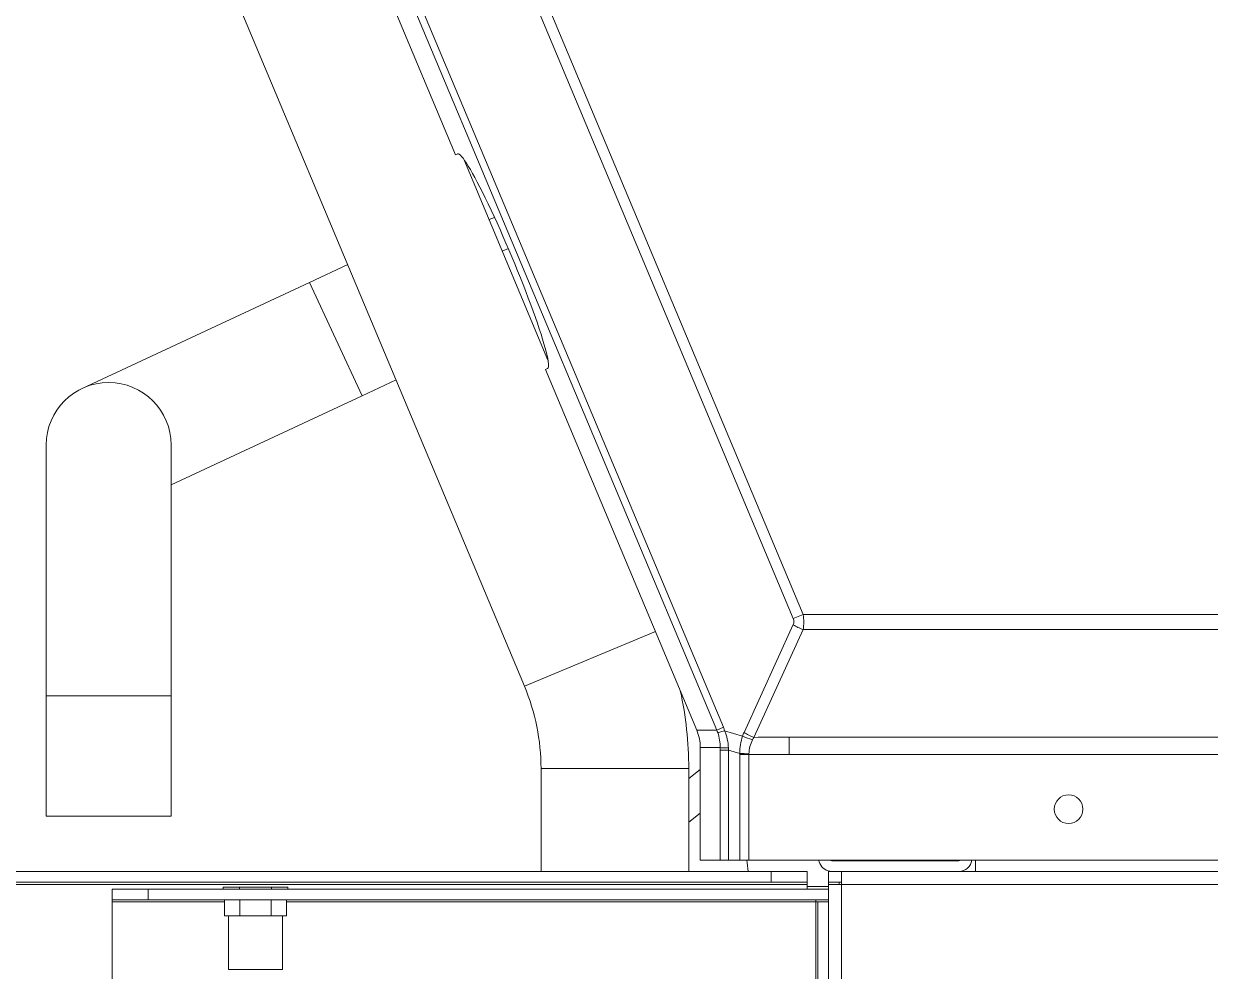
# Model space of a CAD drawing. Header units: millimetres. Extents: x 113490 to 142599, y -20467 to 115.
# Drawn here: x 126171.6 to 126502.8, y -7330.2 to -7065.8 of the extents above; entities that cross this region are included whole.
import ezdxf

# ---------------------------------------------------------------- set-up
doc = ezdxf.new("R2010")
doc.units = ezdxf.units.MM
doc.layers.add('DV1_0', color=7, linetype='Continuous')

msp = doc.modelspace()

# ---------------------------------------------------------------- linework, layer by layer
at = {"layer": 'DV1_0', "color": 7, "linetype": 'Continuous', "lineweight": 20}
for p, q in [((125939.26, -6242.4), (126366.88, -7262.15)), ((125939.26, -6247.54), (126365.05, -7262.92)), ((125974.4, -6249.35), (126386.37, -7231.81)), ((125977.16, -6248.19), (126389.14, -7230.65)), ((126251.33, -7137.97), (126266.08, -7169.6)), ((126389.14, -7230.65), (126386.37, -7231.81)), ((126677.38, -7230.65), (126389.14, -7230.65)), ((126386.38, -7233.5), (126372.65, -7263.58)), ((126389.15, -7234.88), (126375.42, -7264.95)), ((126677.38, -7234.88), (126389.15, -7234.88)), ((126311.35, -7250.69), (126347.9, -7235.37)), ((126177.81, -7253.37), (126212.71, -7253.37)), ((126365.05, -7262.92), (126359.46, -7262.92)), ((126366.88, -7262.15), (126365.05, -7262.92)), ((126372.27, -7264.58), (126367.23, -7263.09)), ((126366.02, -7267.82), (126360.44, -7267.82)), ((126691.06, -7264.86), (126385.27, -7264.86)), ((126385.27, -7264.86), (126385.27, -7269.74)), ((126366.01, -7268.49), (126366.01, -7299.18)), ((126368.31, -7268.49), (126366.01, -7268.49)), ((126368.31, -7268.49), (126368.31, -7299.18)), ((126371.47, -7269.43), (126368.31, -7268.49)), ((126373.99, -7269.77), (126371.46, -7269.77)), ((126371.46, -7269.77), (126371.46, -7299.18)), ((126373.99, -7269.77), (126373.99, -7299.18)), ((126692.53, -7269.74), (126385.27, -7269.74)), ((126315.97, -7273.65), (126357.23, -7273.65)), ((126390.26, -7305.97), (126100.77, -7305.97)), ((126390.26, -7306.61), (126396.26, -7306.61)), ((126399.86, -7305.97), (126666.66, -7305.97)), ((126399.86, -7305.97), (126399.86, -8175.37)), ((126227.6, -7310.87), (126196.26, -7310.87)), ((126392.66, -7310.87), (126244.92, -7310.87)), ((126392.66, -7310.87), (126392.66, -7394.67))]:
    msp.add_line(p, q, dxfattribs=at)
at = {"layer": 'DV1_0', "color": 7, "linetype": 'Continuous', "lineweight": 15}
for p, q in [((125939.26, -6260.87), (126292.14, -7102.39)), ((125954.3, -6399.23), (126311.35, -7250.69)), ((126292.14, -7102.39), (126292.71, -7102.13)), ((126317.92, -7159.68), (126294.42, -7103.63)), ((126302.99, -7119.84), (126301.48, -7120.47)), ((126305.16, -7129.25), (126306.85, -7128.54)), ((126262, -7133), (126251.33, -7137.97)), ((126251.33, -7137.97), (126187.89, -7167.55)), ((126317.26, -7162.29), (126317.82, -7162.02)), ((126266.08, -7169.6), (126275.5, -7165.21)), ((126317.26, -7162.29), (126359.46, -7262.92)), ((126212.71, -7194.49), (126266.08, -7169.6)), ((126177.81, -7183.37), (126177.81, -7253.37)), ((126212.71, -7253.37), (126212.71, -7183.37)), ((126177.81, -7253.37), (126177.81, -7286.97)), ((126212.71, -7286.97), (126212.71, -7253.37)), ((126360.44, -7299.18), (126360.44, -7267.82)), ((126315.97, -7273.65), (126315.97, -7302.37)), ((126357.23, -7302.37), (126357.23, -7273.65)), ((126360.44, -7273.88), (126357.23, -7276.45)), ((126177.81, -7286.97), (126212.71, -7286.97)), ((126357.23, -7288.64), (126360.44, -7286.07)), ((126360.44, -7299.18), (126366.01, -7299.18)), ((126366.01, -7299.18), (126368.31, -7299.18)), ((126368.31, -7299.18), (126371.46, -7299.18)), ((126371.46, -7299.18), (126373.99, -7299.18)), ((126692.53, -7299.18), (126373.99, -7299.18)), ((126393.84, -7300.16), (126393.43, -7299.18)), ((126432.66, -7299.37), (126397.16, -7299.37)), ((126408.21, -7299.18), (126408.21, -7299.37)), ((126413.24, -7299.18), (126413.24, -7299.37)), ((126423.29, -7299.18), (126423.29, -7299.37)), ((126428.31, -7299.18), (126428.31, -7299.37)), ((126437.26, -7299.18), (126437.26, -7302.37)), ((126380.26, -7302.37), (126095.68, -7302.37)), ((126380.26, -7305.37), (126380.26, -7302.37)), ((126380.26, -7302.37), (126390.26, -7302.37)), ((126390.26, -7302.37), (126390.26, -7305.37)), ((126396.26, -7302.37), (126396.26, -7305.37)), ((126396.26, -7302.37), (126399.86, -7302.37)), ((126399.86, -7305.97), (126399.86, -7302.37)), ((126399.86, -7302.37), (126666.66, -7302.37)), ((126380.26, -7305.37), (126099.96, -7305.37)), ((126196.26, -7310.27), (126196.26, -7307.27)), ((126196.26, -7307.27), (126206.26, -7307.27)), ((126396.26, -7307.27), (126206.26, -7307.27)), ((126206.26, -7307.27), (126206.26, -7310.27)), ((126227.26, -7307.27), (126227.26, -7306.77)), ((126227.26, -7306.77), (126231.76, -7306.77)), ((126231.76, -7307.27), (126231.76, -7306.77)), ((126231.76, -7306.77), (126240.76, -7306.77)), ((126240.76, -7307.27), (126240.76, -7306.77)), ((126240.76, -7306.77), (126245.26, -7306.77)), ((126245.26, -7307.27), (126245.26, -7306.77)), ((126390.26, -7305.37), (126380.26, -7305.37)), ((126390.26, -7305.97), (126390.26, -7305.37)), ((126390.26, -7307.27), (126390.26, -7305.97)), ((126396.26, -7305.37), (126396.26, -7305.97)), ((126396.26, -7305.37), (126399.26, -7305.37)), ((126396.26, -7305.37), (126399.86, -7305.37)), ((126396.26, -7305.97), (126399.86, -7305.97)), ((126396.26, -7305.97), (126396.26, -8175.37)), ((126399.86, -7305.37), (126399.26, -7305.37)), ((126399.26, -7305.37), (126399.26, -7305.97)), ((126196.26, -7310.87), (126196.26, -7310.27)), ((126206.26, -7310.27), (126196.26, -7310.27)), ((126196.26, -7394.67), (126196.26, -7310.87)), ((126396.26, -7310.27), (126206.26, -7310.27)), ((126227.6, -7310.27), (126227.6, -7314.77)), ((126231.93, -7310.27), (126231.93, -7314.77)), ((126240.59, -7310.27), (126240.59, -7314.77)), ((126244.92, -7310.27), (126244.92, -7314.77)), ((126392.66, -7310.27), (126392.66, -7310.87)), ((126393.26, -7310.87), (126392.66, -7310.87)), ((126393.26, -7310.87), (126393.26, -7394.67)), ((126396.26, -7310.87), (126393.26, -7310.87)), ((126227.6, -7314.77), (126229.77, -7314.77)), ((126228.76, -7314.77), (126228.76, -7329.77)), ((126229.77, -7314.77), (126231.93, -7314.77)), ((126231.93, -7314.77), (126236.26, -7314.77)), ((126236.26, -7314.77), (126240.59, -7314.77)), ((126240.59, -7314.77), (126242.76, -7314.77)), ((126242.76, -7314.77), (126244.92, -7314.77)), ((126243.76, -7329.77), (126243.76, -7314.77)), ((126228.76, -7329.77), (126243.76, -7329.77))]:
    msp.add_line(p, q, dxfattribs=at)
msp.add_circle((126463.26, -7284.99), 4, dxfattribs=at)
for centre, radius, start, end in [((126195.26, -7183.37), 17.45, 0, 180), ((126256.6, -7273.65), 59.37, 0, 22.75), ((126256.6, -7273.65), 100.63, 0, 12.4433), ((126347.66, -7267.85), 12.78, 0.0998, 22.6579), ((126324.63, -7306.61), 49.37, 4.9281, 8.657), ((126397.16, -7298.77), 3.6, 202.75, 270), ((126397.16, -7298.77), 0.6, 223.1029, 270), ((126432.66, -7298.77), 3.6, 270, 353.4607), ((126432.66, -7298.77), 0.6, 270, 316.8971), ((126399.86, -7305.97), 0.6, 90, 94.6795)]:
    msp.add_arc(centre, radius, start, end, dxfattribs=at)
at = {"layer": 'DV1_0', "color": 7, "linetype": 'Continuous', "lineweight": 20}
for centre, radius, start, end in [((126376.97, -7232.78), 12.35, 350.2166, 9.9188), ((126354.16, -7267.5), 11.82, 19.1274, 22.809), ((126353.34, -7267.77), 12.68, 359.777, 19.0777), ((126354.55, -7268.38), 13.75, 1.9538, 22.6487), ((126385.75, -7269.29), 14.29, 160.7226, 180.5342), ((126384.11, -7270.06), 10.12, 153.8225, 177.0269), ((126379.18, -7267.68), 4.65, 144.0972, 153.376), ((126378.24, -7269.78), 4.24, 176.6583, 179.8587), ((126385.27, -9208.97), 1939.23, 90, 90.33327)]:
    msp.add_arc(centre, radius, start, end, dxfattribs=at)
at = {"layer": 'DV1_0', "color": 7, "linetype": 'Continuous', "lineweight": 15}
msp.add_ellipse((126305.26, -7132.07), major_axis=(12.55, -29.95), ratio=0.08742, start_param=0.003461, end_param=3.145054, dxfattribs=at)
at = {"layer": 'DV1_0', "color": 7, "linetype": 'Continuous', "lineweight": 20}
for centre, major_axis, ratio, start_param, end_param in [((126378.09, -7231.72), (-8.45, 1.25), 0.475082, 3.004965, 3.420895), ((126389.15, -7232.34), (5.46, -2.49), 0.390519, 4.36635, 4.888796), ((126369.08, -7262.31), (-3.78, -1.31), 0.036385, 0.089348, 1.048346), ((126355.94, -7266.74), (-5.3, 12.63), 0.866025, 4.639561, 4.712406), ((126380.12, -7268.36), (-3.61, 8.61), 0.866025, 0.67314, 0.796559), ((126375.03, -7263.42), (5.72, -1.8), 0.349046, 4.320395, 4.820402), ((126375.42, -7262.42), (5.46, -2.49), 0.39052, 4.366351, 4.888796), ((126368.52, -7268.49), (0, 26.53), 0.094445, 1.545688, 1.57082), ((126370, -7267.82), (-4, 0.01), 0.025012, 0.094616, 1.128835), ((126371.8, -7267.99), (-0.75, 22.44), 0.156257, 1.562014, 1.587877), ((126385.27, -7688.22), (-467.13, 0), 0.906308, 4.71239, 4.733494), ((126378.7, -7269.77), (0, 7.99), 0.906308, 1.527453, 1.57086), ((126374, -7269.43), (6, -0.24), 0.018332, 4.276417, 4.713176)]:
    msp.add_ellipse(centre, major_axis=major_axis, ratio=ratio, start_param=start_param, end_param=end_param, dxfattribs=at)

doc.saveas('drawing.dxf')
